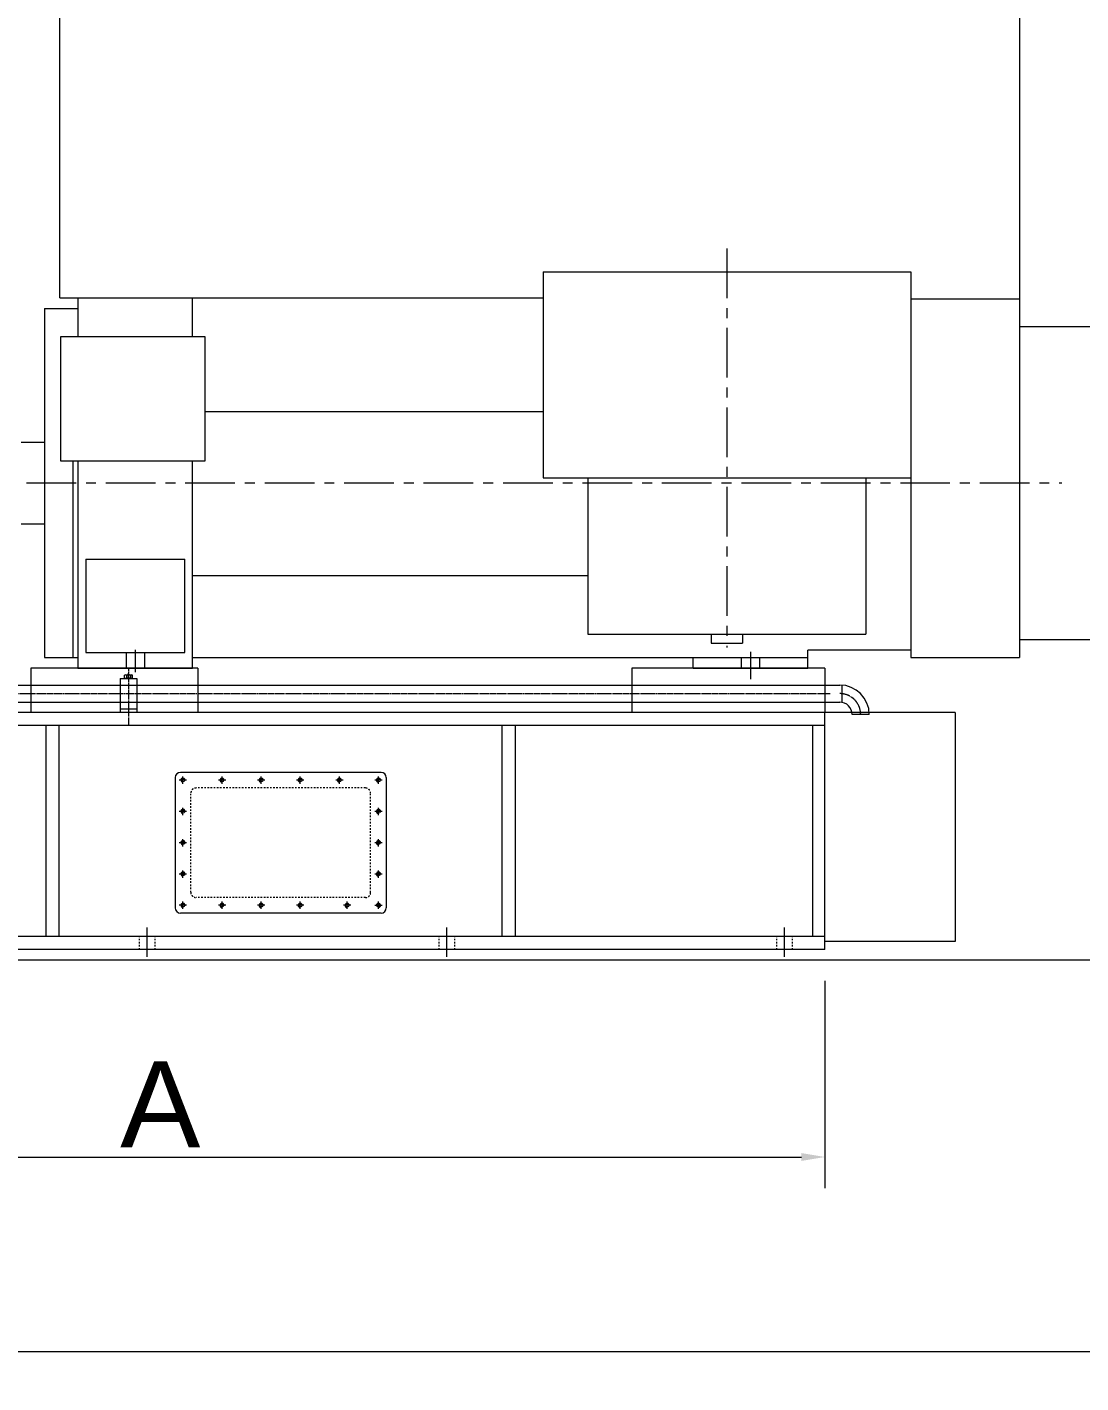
# Model space of a CAD drawing. Header units: millimetres. Extents: x 3 to 671030, y 2 to 511260.
# Drawn here: x 331305 to 382650, y 282249 to 348299 of the extents above; entities that cross this region are included whole.
import ezdxf

# ---------------------------------------------------------------- set-up
doc = ezdxf.new("R2010")
doc.units = ezdxf.units.MM
doc.header["$LTSCALE"] = 25.4
for name, pattern in [('ACAD_ISO04W100', [30, 24, -3, 0, -3]), ('CENTER', [50.8, 31.75, -6.35, 6.35, -6.35]), ('CHAIN', [0.7087, 0.4724, -0.0591, 0.1181, -0.0591]), ('EB_DASH', [6, 3, -3])]:
    doc.linetypes.add(name, pattern=pattern)
doc.layers.get('Defpoints').update_dxf_attribs({"lineweight": 5})
for name, color, linetype, lineweight in [('CAXA1', 5, 'CENTER', 5), ('CAXA细实线层', 7, 'Continuous', 5), ('CAXA虚线层', 96, 'EB_DASH', 5)]:
    doc.layers.add(name, color=color, linetype=linetype, lineweight=lineweight)
doc.styles.add('Roman', font='arial.ttf')
doc.styles.get("Standard").update_dxf_attribs({"font": 'arial.ttf'})
doc.dimstyles.new('ISO-25', dxfattribs={"dimscale": 30, "dimtxt": 38.1, "dimasz": 38.1, "dimexe": 50.8, "dimexo": 50.8, "dimgap": 15.875, "dimtad": 1, "dimtih": 1, "dimtoh": 1, "dimdec": 1, "dimlfac": 0.03937, "dimdsep": 46, "dimtxsty": 'Standard', "dimcen": 63.5, "dimclrd": 7, "dimclre": 7, "dimclrt": 7, "dimadec": 0, "dimazin": 0, "dimtfac": 1, "dimtdec": 1, "dimtmove": 0, "dimatfit": 3, "dimfxl": 25.4, "dimlwd": 5, "dimlwe": 5, "dimarcsym": 0})

# ---------------------------------------------------------------- blocks, each defined once
blk = doc.blocks.new('*D43')
at = {"color": 7, "linetype": 'Continuous', "lineweight": 5, "transparency": 16777216}
for p, q in [((241070, 313059), (241070, 282249)), ((403198, 301325), (403198, 282249)), ((242213, 283773), (402055, 283773))]:
    blk.add_line(p, q, dxfattribs=at)
at = {"color": 7, "transparency": 16777216}
for points in [[(242213, 283963), (242213, 283582), (241070, 283773)], [(402055, 283963), (402055, 283582), (403198, 283773)]]:
    blk.add_solid(points, dxfattribs=at)
at = {"layer": 'Defpoints', "color": 0, "transparency": 16777216}
for p in [(241070, 314583), (403198, 302849), (403198, 283773)]:
    blk.add_point(p, dxfattribs=at)
at = {"color": 7, "lineweight": 5, "transparency": 16777216, "insert": (322134, 286416), "char_height": 4191, "attachment_point": 5, "style": 'Roman'}
blk.add_mtext('C', dxfattribs=at)
blk = doc.blocks.new('*D45')
at = {"color": 7, "linetype": 'Continuous', "lineweight": 5, "transparency": 16777216}
for p, q in [((305408, 301833), (305408, 291729)), ((370178, 301833), (370178, 291729)), ((306551, 293253), (369035, 293253))]:
    blk.add_line(p, q, dxfattribs=at)
at = {"color": 7, "transparency": 16777216}
for points in [[(306551, 293444), (306551, 293063), (305408, 293253)], [(369035, 293444), (369035, 293063), (370178, 293253)]]:
    blk.add_solid(points, dxfattribs=at)
at = {"layer": 'Defpoints', "color": 0, "transparency": 16777216}
for p in [(305408, 303357), (370178, 303357), (370178, 293253)]:
    blk.add_point(p, dxfattribs=at)
at = {"color": 7, "lineweight": 5, "transparency": 16777216, "insert": (337793, 295825), "char_height": 4191, "attachment_point": 5, "style": 'Roman'}
blk.add_mtext('A', dxfattribs=at)

msp = doc.modelspace()

# ---------------------------------------------------------------- linework, layer by layer
at = {"color": 7, "lineweight": 5}
for p, q in [((332904.03, 335106.74), (332904.03, 357839.74)), ((379652.51, 357839.74), (379652.51, 317580.74)), ((356449.61, 336376.74), (356449.61, 326343.74)), ((356449.61, 336376.74), (374356.61, 336376.74)), ((374356.61, 336376.74), (374356.61, 326343.74)), ((332904.03, 335106.74), (356449.61, 335106.74)), ((333780.11, 335106.74), (333780.11, 333232.7)), ((339368.11, 333232.7), (339368.11, 335106.74)), ((374356.61, 335063.03), (379652.51, 335063.03)), ((332154.51, 334598.74), (332154.51, 317580.74)), ((332154.51, 334598.74), (333780.11, 334598.74)), ((379652.51, 333709.75), (393216.11, 333709.75)), ((339971.53, 329576.05), (356449.61, 329576.05)), ((331011.51, 328084.5), (332154.51, 328084.5)), ((333526.11, 327147.16), (333526.11, 317580.74)), ((333780.11, 327147.16), (333780.11, 317072.74)), ((339368.11, 317580.74), (339368.11, 327147.16)), ((356449.61, 326343.74), (374356.61, 326343.74)), ((358629.58, 326343.74), (358629.58, 318723.74)), ((372176.64, 326343.74), (372176.64, 318723.74)), ((374356.61, 326343.74), (374356.61, 317580.74)), ((331011.51, 324094.99), (332154.51, 324094.99)), ((334161.11, 322380.11), (334161.11, 317834.74)), ((334161.11, 322380.11), (338987.11, 322380.11)), ((338987.11, 317834.74), (338987.11, 322380.11)), ((339368.11, 321590.8), (358629.58, 321590.8)), ((358629.58, 318723.74), (372176.64, 318723.74)), ((364641.11, 318723.74), (364641.11, 318292.19)), ((366163.87, 318723.74), (366163.87, 318292.19)), ((379652.51, 318469.75), (393216.11, 318469.75)), ((334161.11, 317834.74), (338987.11, 317834.74)), ((336129.61, 317834.74), (336129.61, 317072.74)), ((337018.61, 317834.74), (337018.61, 317072.74)), ((364641.11, 318292.19), (366163.87, 318292.19)), ((369340.11, 317072.74), (369340.11, 317950.96)), ((374356.61, 317950.96), (369340.11, 317950.96)), ((331494, 317072.74), (331494, 314913.67)), ((339622, 317072.74), (331494, 317072.74)), ((332154.51, 317580.74), (333780.11, 317580.74)), ((333780.11, 317072.74), (339368.11, 317072.74)), ((339368.11, 317580.74), (369340.11, 317580.74)), ((339368.11, 317072.74), (339368.11, 317580.74)), ((339622, 317072.74), (339622, 314913.67)), ((360769.31, 317072.92), (360769.31, 314913.84)), ((370167.31, 317072.92), (360769.31, 317072.92)), ((363752.11, 317072.74), (363752.11, 317580.74)), ((363752.11, 317072.74), (369340.11, 317072.74)), ((366101.61, 317580.74), (366101.61, 317072.74)), ((366990.61, 317580.74), (366990.61, 317072.74)), ((370167.31, 317072.92), (370167.31, 314913.84)), ((374356.61, 317580.74), (379652.51, 317580.74)), ((422698.86, 302848.68), (248756.92, 302848.68))]:
    msp.add_line(p, q, dxfattribs=at)
at = {"color": 7, "linetype": 'ACAD_ISO04W100', "lineweight": 5, "ltscale": 10}
for p, q in [((336574.11, 317954.58), (336574.11, 316867.6)), ((366546.11, 317864.14), (366546.11, 316527.51))]:
    msp.add_line(p, q, dxfattribs=at)
at = {"color": 7, "linetype": 'CHAIN', "lineweight": 5, "ltscale": 15}
for p, q in [((336245.7, 317083.37), (336245.7, 314278.88)), ((320163.32, 315828.21), (370432.35, 315828.04))]:
    msp.add_line(p, q, dxfattribs=at)
at = {"color": 7, "linetype": 'Continuous', "lineweight": 5}
for p, q in [((335839.3, 316564.46), (336652.1, 316564.46)), ((335839.3, 316564.46), (335839.3, 314913.67)), ((336055.06, 316600.99), (336055.06, 316732.97)), ((336102.72, 316748.26), (336388.68, 316748.26)), ((336102.72, 316585.7), (336388.68, 316585.7)), ((336150.38, 316732.97), (336150.38, 316600.99)), ((336341.02, 316732.97), (336341.02, 316600.99)), ((336436.34, 316600.99), (336436.34, 316732.97)), ((336652.1, 316564.46), (336652.1, 314913.67)), ((324737.83, 316247.17), (370905.24, 316247.14)), ((371003.77, 316247.14), (371003.77, 315408.94)), ((324774.65, 315408.94), (370905.24, 315408.94)), ((335839.3, 315091.26), (336652.1, 315091.26)), ((370167.31, 314913.84), (305408.31, 314913.67)), ((376527.45, 314913.84), (370167.31, 314913.84)), ((370178.31, 303356.68), (370178.31, 314913.84)), ((372340.34, 314812.04), (371502.14, 314812.04)), ((376527.45, 314913.84), (376527.45, 303750.27)), ((370178.31, 314278.68), (305408.31, 314278.68)), ((332232.52, 303991.68), (332232.52, 314278.68)), ((332867.52, 303991.68), (332867.52, 314278.68)), ((367995.49, 314278.8), (347675.49, 314278.8)), ((354457.52, 303991.68), (354457.52, 314278.68)), ((355092.24, 314278.68), (355092.24, 303991.68)), ((348552.02, 311992.56), (338773.02, 311992.56)), ((348488.34, 311992.43), (347650.14, 311992.43)), ((338519.02, 311738.56), (338519.02, 305388.56)), ((348806.02, 311738.56), (348806.02, 305388.56)), ((348552.02, 305134.56), (338773.02, 305134.56)), ((370178.31, 303991.86), (305408.31, 303991.68)), ((370178.31, 303356.68), (305408.31, 303356.68)), ((376527.45, 303750.27), (370178.31, 303750.27))]:
    msp.add_line(p, q, dxfattribs=at)
at = {"color": 7, "lineweight": 5}
msp.add_lwpolyline([(332942.13, 333232.7), (339971.53, 333232.7), (339971.53, 327147.16), (332942.13, 327147.16)], close=True, dxfattribs=at)
at = {"color": 7, "linetype": 'Continuous', "lineweight": 5}
for centre in [(338900.02, 311611.56), (340805.02, 311611.56), (342710.02, 311611.56), (344615.02, 311611.56), (346520.02, 311611.56), (348425.02, 311611.56), (338900.02, 310087.56), (348425.02, 310087.56), (338900.02, 308563.56), (348425.02, 308563.56), (338900.02, 307039.56), (348425.02, 307039.56), (338900.02, 305515.56), (340805.02, 305515.56), (342710.02, 305515.56), (344615.02, 305515.56), (346901.02, 305515.56), (348425.02, 305515.56)]:
    msp.add_circle(centre, 84.41, dxfattribs=at)
for centre, radius, start, end in [((336102.72, 316666.33), 81.93, 54.4299904, 125.5700096), ((336102.72, 316667.63), 81.93, 234.4299904, 305.5700096), ((336245.7, 316443.46), 304.8, 71.7760856, 108.2239144), ((336245.7, 316890.5), 304.8, 251.7760856, 288.2239144), ((336388.68, 316666.33), 81.93, 54.4299904, 125.5700096), ((336388.68, 316667.63), 81.93, 234.4299904, 305.5700096), ((370905.24, 314812.04), 1435.1, 0, 90), ((370905.24, 314812.04), 596.9, 0, 90), ((338773.02, 311738.56), 254, 90, 180), ((348552.02, 311738.56), 254, 0, 90), ((338773.02, 305388.56), 254, 180, 270), ((348552.02, 305388.56), 254, 270, 0)]:
    msp.add_arc(centre, radius, start, end, dxfattribs=at)
at = {"color": 7, "linetype": 'CHAIN', "lineweight": 5, "ltscale": 15}
msp.add_arc((370905.24, 314812.04), 1016, 0, 90, dxfattribs=at)
at = {"layer": 'CAXA1', "linetype": 'CENTER', "lineweight": 5, "ltscale": 3}
for p, q in [((365403.11, 337514.38), (365403.11, 318069.77)), ((327401.38, 326089.74), (381718.06, 326089.74)), ((336245.7, 316570.41), (336245.7, 316824.46)), ((338900.02, 311433.76), (338900.02, 311789.36)), ((340805.02, 311433.76), (340805.02, 311789.36)), ((342710.02, 311433.76), (342710.02, 311789.36)), ((344615.02, 311433.76), (344615.02, 311789.36)), ((346520.02, 311433.76), (346520.02, 311789.36)), ((348425.02, 311433.76), (348425.02, 311789.36)), ((339077.82, 311611.56), (338722.22, 311611.56)), ((340982.82, 311611.56), (340627.22, 311611.56)), ((342887.82, 311611.56), (342532.22, 311611.56)), ((344792.82, 311611.56), (344437.22, 311611.56)), ((346697.82, 311611.56), (346342.22, 311611.56)), ((348602.82, 311611.56), (348247.22, 311611.56)), ((339077.82, 310087.56), (338722.22, 310087.56)), ((338900.02, 309909.76), (338900.02, 310265.36)), ((348602.82, 310087.56), (348247.22, 310087.56)), ((348425.02, 309909.76), (348425.02, 310265.36)), ((339077.82, 308563.56), (338722.22, 308563.56)), ((338900.02, 308385.76), (338900.02, 308741.36)), ((348602.82, 308563.56), (348247.22, 308563.56)), ((348425.02, 308385.76), (348425.02, 308741.36)), ((338900.02, 306861.76), (338900.02, 307217.36)), ((348425.02, 306861.76), (348425.02, 307217.36)), ((339077.82, 307039.56), (338722.22, 307039.56)), ((348602.82, 307039.56), (348247.22, 307039.56)), ((339077.82, 305515.56), (338722.22, 305515.56)), ((338900.02, 305337.76), (338900.02, 305693.36)), ((340982.82, 305515.56), (340627.22, 305515.56)), ((340805.02, 305337.76), (340805.02, 305693.36)), ((342887.82, 305515.56), (342532.22, 305515.56)), ((342710.02, 305337.76), (342710.02, 305693.36)), ((344792.82, 305515.56), (344437.22, 305515.56)), ((344615.02, 305337.76), (344615.02, 305693.36)), ((347078.82, 305515.56), (346723.22, 305515.56)), ((346901.02, 305337.76), (346901.02, 305693.36)), ((348247.22, 305515.56), (348602.82, 305515.56)), ((348425.02, 305337.76), (348425.02, 305693.36)), ((337158.25, 303005.14), (337158.25, 304428.62)), ((351763.25, 303005.14), (351763.25, 304428.62)), ((368209.68, 303005.14), (368209.68, 304428.62))]:
    msp.add_line(p, q, dxfattribs=at)
at = {"layer": 'CAXA细实线层', "color": 7, "lineweight": 5}
msp.add_line((369588.74, 303991.68), (369588.74, 314278.68), dxfattribs=at)
for centre, start, end in [((338900.02, 311611.56), 350, 270), ((340805.02, 311611.56), 350, 270), ((342710.02, 311611.56), 350, 270), ((344615.02, 311611.56), 350, 270), ((346520.02, 311611.56), 350, 270), ((348425.02, 311611.56), 350, 270), ((338900.02, 310087.56), 350, 270), ((348425.02, 310087.56), 350, 270), ((338900.02, 308563.56), 350, 270), ((348425.02, 308563.56), 350, 270), ((338900.02, 307039.56), 350, 270), ((348425.02, 307039.56), 350, 270), ((338900.02, 305515.56), 350, 270), ((340805.02, 305515.56), 350, 270), ((342710.02, 305515.56), 350, 270), ((344615.02, 305515.56), 350, 270), ((346901.02, 305515.56), 350, 270), ((348425.02, 305515.56), 270, 190)]:
    msp.add_arc(centre, 101.6, start, end, dxfattribs=at)
at = {"layer": 'CAXA虚线层', "color": 7, "linetype": 'EB_DASH', "lineweight": 5}
for p, q in [((347790.01, 311230.56), (339535.02, 311230.56)), ((339281.02, 306150.56), (339281.02, 310976.56)), ((348044.02, 306150.56), (348044.02, 310976.56)), ((347790.01, 305896.56), (339535.02, 305896.56)), ((336777.25, 303356.68), (336777.25, 303991.68)), ((337539.25, 303356.68), (337539.25, 303991.68)), ((351382.25, 303356.68), (351382.25, 303991.68)), ((352144.25, 303356.68), (352144.25, 303991.68)), ((367828.68, 303356.68), (367828.68, 303991.68)), ((368590.68, 303356.68), (368590.68, 303991.68))]:
    msp.add_line(p, q, dxfattribs=at)
for centre, start, end in [((339535.02, 310976.56), 90, 180), ((347790.02, 310976.56), 0, 90), ((339535.02, 306150.56), 180, 270), ((347790.02, 306150.56), 270, 0)]:
    msp.add_arc(centre, 254, start, end, dxfattribs=at)

# ---------------------------------------------------------------- dimensions: what is measured, and where the dimension line sits
at = {"color": 7, "lineweight": 5}
dim = msp.add_linear_dim(base=(403198.32, 283772.98), p1=(241070.12, 314583.49), p2=(403198.32, 302848.68), text='C', dimstyle='ISO-25', override={"dimscale": 30, "dimtxt": 139.7, "dimpost": '\\X', "dimtxsty": 'Roman', "dimtmove": 1}, dxfattribs=at)
dim.commit()
dim.dimension.update_dxf_attribs({"geometry": '*D43', "text_midpoint": (322134.22, 283772.98), "dimtype": 160})
dim = msp.add_linear_dim(base=(370178.31, 293253.25), p1=(305408.31, 303356.68), p2=(370178.31, 303356.68), text='A', dimstyle='ISO-25', override={"dimscale": 30, "dimtxt": 139.7, "dimpost": '\\X', "dimtxsty": 'Roman', "dimtmove": 1}, dxfattribs=at)
dim.commit()
dim.dimension.update_dxf_attribs({"geometry": '*D45', "text_midpoint": (337793.31, 295825)})

doc.saveas('drawing.dxf')
